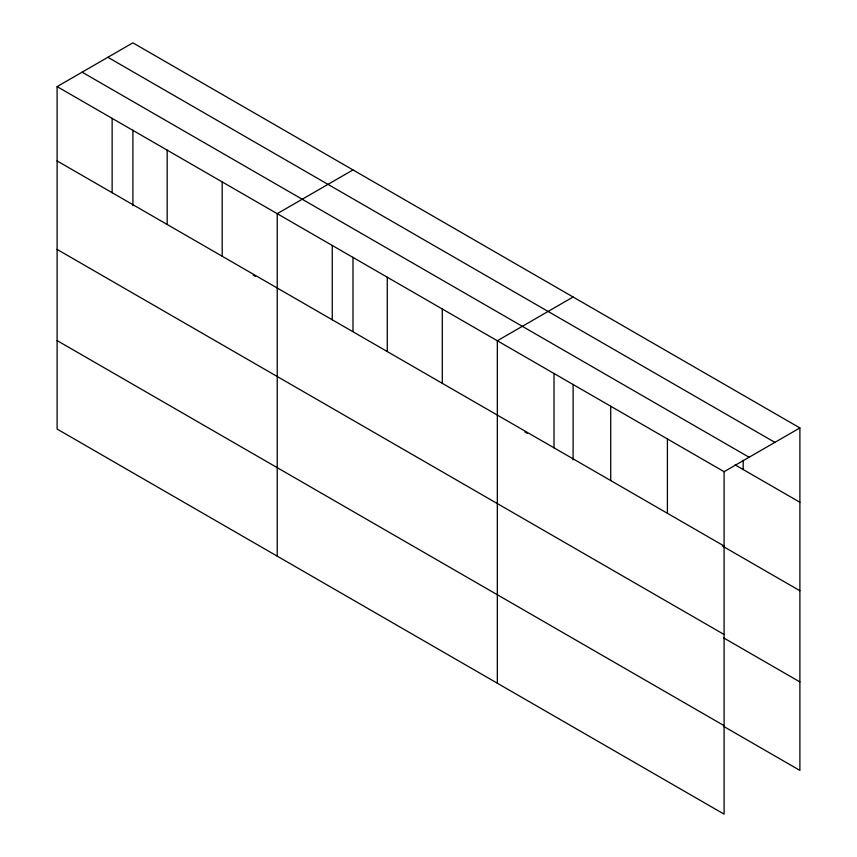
<?xml version="1.0" encoding="UTF-8"?>
<svg xmlns="http://www.w3.org/2000/svg" width="857" height="857" viewBox="0 0 857 857"><rect width="100%" height="100%" fill="white"/><g stroke="black" fill="none" stroke-linecap="round" stroke-linejoin="round"><path stroke-width="1.29" d="M132.899 130.2L132.899 205.669M57.108 86.6L724.101 471.693L724.101 814.15L57.108 429.068L57.108 86.6L132.899 42.85L799.892 427.932L799.892 770.4L723.522 726.308M352.998 169.932L277.218 213.682L277.218 556.139M573.108 297.004L497.328 340.765L497.328 683.222M724.101 471.693L799.892 427.932M107.886 57.29L774.878 442.373M82.122 72.17L749.114 457.252M735.092 464.858L799.892 502.266M57.108 160.934L724.101 546.027M253.265 275.161L255.557 276.49M524.966 432.024L527.259 433.342M722.365 545.995L799.892 590.752M57.108 249.419L724.101 634.501M723.522 637.822L799.892 681.915M57.108 340.583L724.101 725.665M743.19 460.241L743.19 469.54M667.41 438.955L667.41 513.289M610.72 406.229L610.72 480.563M573.108 384.354L573.108 459.823M554.018 373.491L554.018 447.825M442.298 308.991L442.298 383.325M387.268 277.218L387.268 351.552M352.998 257.271L352.998 331.445M332.248 245.456L332.248 319.79M222.188 181.909L222.188 256.243M167.169 150.146L167.169 224.48M112.138 118.373L112.138 192.707"/></g></svg>
